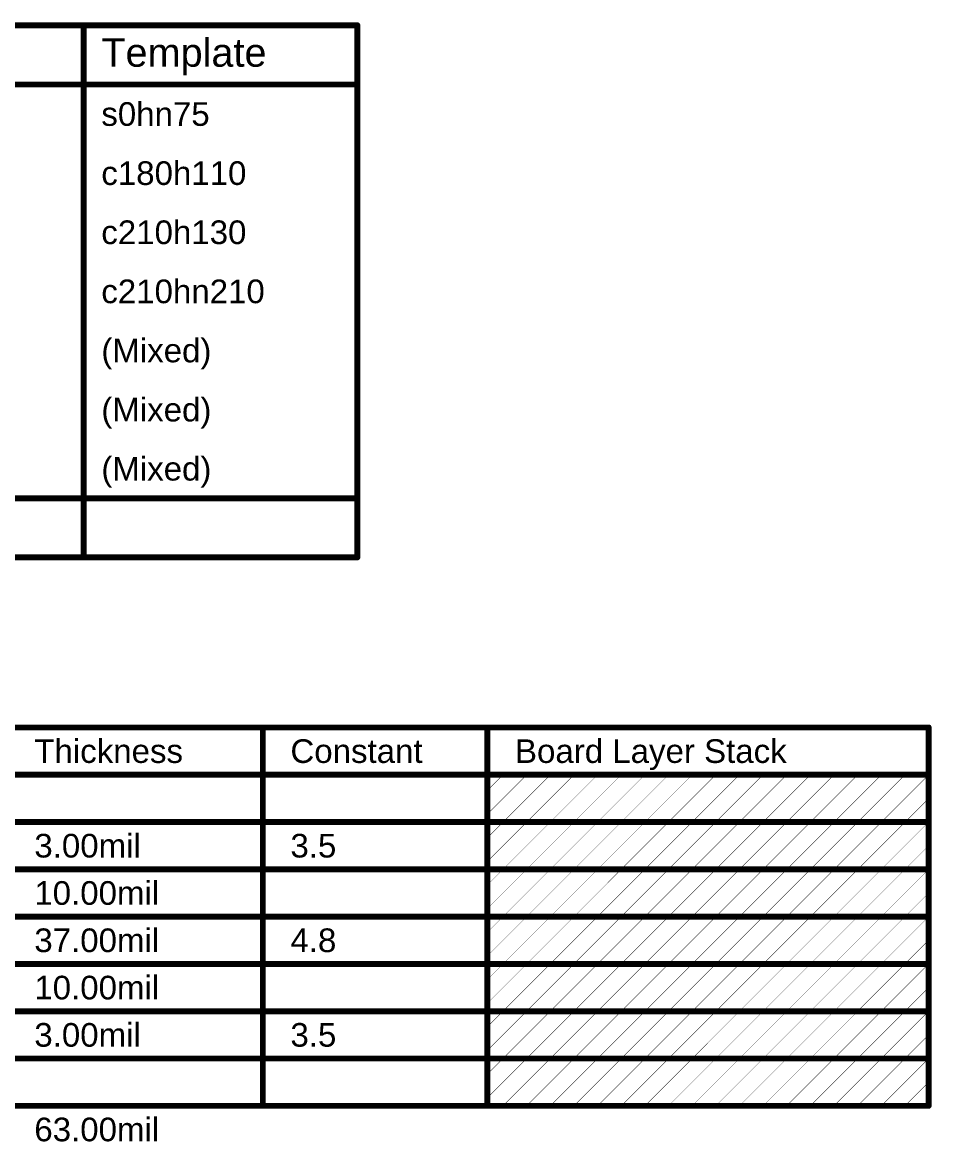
# Model space of a CAD drawing. Header units: inches. Extents: x -8 to 208, y -3 to 109.
# Drawn here: x 149.3 to 207.9, y 37 to 109.1 of the extents above; entities that cross this region are included whole.
import ezdxf

# ---------------------------------------------------------------- set-up
doc = ezdxf.new("R2010")
doc.units = ezdxf.units.IN
doc.layers.add('DrillDrawing', color=1, linetype='Continuous')
doc.layers.add('Mechanical3', color=76, linetype='Continuous')
doc.styles.add('Arial', font='', dxfattribs={"height": 0.2})
doc.styles.get('Arial').set_extended_font_data('Arial')

msp = doc.modelspace()

# ---------------------------------------------------------------- linework, layer by layer
at = {"layer": 'DrillDrawing'}
for points in [[(-7.379, 108.953, 0.381, 0.381, 0), (170.932, 108.953, 0.381, 0.381, 0)], [(153.283, 74.663, 0.381, 0.381, 0), (153.283, 108.953, 0.381, 0.381, 0)], [(170.932, 74.663, 0.381, 0.381, 0), (170.932, 108.953, 0.381, 0.381, 0)], [(-7.379, 105.143, 0.381, 0.381, 0), (170.932, 105.143, 0.381, 0.381, 0)], [(-7.379, 78.473, 0.381, 0.381, 0), (170.932, 78.473, 0.381, 0.381, 0)], [(-7.379, 74.663, 0.381, 0.381, 0), (170.932, 74.663, 0.381, 0.381, 0)]]:
    msp.add_lwpolyline(points, format="xyseb", dxfattribs=at)
for points in [[(153.188, 108.953, 0.191, 0.191, 1), (153.378, 108.953, 0.191, 0.191, 1)], [(170.837, 108.953, 0.191, 0.191, 1), (171.027, 108.953, 0.191, 0.191, 1)], [(170.837, 108.953, 0.191, 0.191, 1), (171.027, 108.953, 0.191, 0.191, 1)], [(170.837, 105.143, 0.191, 0.191, 1), (171.027, 105.143, 0.191, 0.191, 1)], [(170.837, 78.473, 0.191, 0.191, 1), (171.027, 78.473, 0.191, 0.191, 1)], [(153.188, 74.663, 0.191, 0.191, 1), (153.378, 74.663, 0.191, 0.191, 1)], [(170.837, 74.663, 0.191, 0.191, 1), (171.027, 74.663, 0.191, 0.191, 1)], [(170.837, 74.663, 0.191, 0.191, 1), (171.027, 74.663, 0.191, 0.191, 1)]]:
    msp.add_lwpolyline(points, format="xyseb", close=True, dxfattribs=at)
at = {"layer": 'Mechanical3'}
for points in [[(92.465, 63.703, 0.381, 0.381, 0), (207.75, 63.703, 0.381, 0.381, 0)], [(164.836, 39.319, 0.381, 0.381, 0), (164.836, 63.703, 0.381, 0.381, 0)], [(179.31, 39.319, 0.381, 0.381, 0), (179.31, 63.703, 0.381, 0.381, 0)], [(207.75, 39.319, 0.381, 0.381, 0), (207.75, 63.703, 0.381, 0.381, 0)], [(92.465, 60.655, 0.381, 0.381, 0), (207.75, 60.655, 0.381, 0.381, 0)], [(179.31, 58.123, 0.0254, 0.0254, 0), (181.842, 60.655, 0.0254, 0.0254, 0)], [(179.31, 59.647, 0.0254, 0.0254, 0), (180.318, 60.655, 0.0254, 0.0254, 0)], [(180.318, 57.607, 0.0254, 0.0254, 0), (183.366, 60.655, 0.0254, 0.0254, 0)], [(181.842, 57.607, 0.0254, 0.0254, 0), (184.89, 60.655, 0.0254, 0.0254, 0)], [(183.366, 57.607, 0.0254, 0.0254, 0), (186.414, 60.655, 0.0254, 0.0254, 0)], [(184.89, 57.607, 0.0254, 0.0254, 0), (187.938, 60.655, 0.0254, 0.0254, 0)], [(186.414, 57.607, 0.0254, 0.0254, 0), (189.462, 60.655, 0.0254, 0.0254, 0)], [(187.938, 57.607, 0.0254, 0.0254, 0), (190.986, 60.655, 0.0254, 0.0254, 0)], [(189.462, 57.607, 0.0254, 0.0254, 0), (192.51, 60.655, 0.0254, 0.0254, 0)], [(190.986, 57.607, 0.0254, 0.0254, 0), (194.034, 60.655, 0.0254, 0.0254, 0)], [(192.51, 57.607, 0.0254, 0.0254, 0), (195.558, 60.655, 0.0254, 0.0254, 0)], [(194.034, 57.607, 0.0254, 0.0254, 0), (197.082, 60.655, 0.0254, 0.0254, 0)], [(195.558, 57.607, 0.0254, 0.0254, 0), (198.606, 60.655, 0.0254, 0.0254, 0)], [(197.082, 57.607, 0.0254, 0.0254, 0), (200.13, 60.655, 0.0254, 0.0254, 0)], [(198.606, 57.607, 0.0254, 0.0254, 0), (201.654, 60.655, 0.0254, 0.0254, 0)], [(200.13, 57.607, 0.0254, 0.0254, 0), (203.178, 60.655, 0.0254, 0.0254, 0)], [(201.654, 57.607, 0.0254, 0.0254, 0), (204.702, 60.655, 0.0254, 0.0254, 0)], [(203.178, 57.607, 0.0254, 0.0254, 0), (206.226, 60.655, 0.0254, 0.0254, 0)], [(204.702, 57.607, 0.0254, 0.0254, 0), (207.75, 60.655, 0.0254, 0.0254, 0)], [(206.226, 57.607, 0.0254, 0.0254, 0), (207.75, 59.131, 0.0254, 0.0254, 0)], [(148.33, 57.607, 0.381, 0.381, 0), (164.836, 57.607, 0.381, 0.381, 0)], [(164.836, 57.607, 0.381, 0.381, 0), (179.31, 57.607, 0.381, 0.381, 0)], [(179.31, 57.607, 0.381, 0.381, 0), (207.75, 57.607, 0.381, 0.381, 0)], [(179.31, 55.075, 0.0254, 0.0254, 0), (181.842, 57.607, 0.0254, 0.0254, 0)], [(179.31, 56.599, 0.0254, 0.0254, 0), (180.318, 57.607, 0.0254, 0.0254, 0)], [(180.318, 54.559, 0.0254, 0.0254, 0), (183.366, 57.607, 0.0254, 0.0254, 0)], [(181.842, 54.559, 0.0254, 0.0254, 0), (184.89, 57.607, 0.0254, 0.0254, 0)], [(183.366, 54.559, 0.0254, 0.0254, 0), (186.414, 57.607, 0.0254, 0.0254, 0)], [(184.89, 54.559, 0.0254, 0.0254, 0), (187.938, 57.607, 0.0254, 0.0254, 0)], [(186.414, 54.559, 0.0254, 0.0254, 0), (189.462, 57.607, 0.0254, 0.0254, 0)], [(187.938, 54.559, 0.0254, 0.0254, 0), (190.986, 57.607, 0.0254, 0.0254, 0)], [(189.462, 54.559, 0.0254, 0.0254, 0), (192.51, 57.607, 0.0254, 0.0254, 0)], [(190.986, 54.559, 0.0254, 0.0254, 0), (194.034, 57.607, 0.0254, 0.0254, 0)], [(192.51, 54.559, 0.0254, 0.0254, 0), (195.558, 57.607, 0.0254, 0.0254, 0)], [(194.034, 54.559, 0.0254, 0.0254, 0), (197.082, 57.607, 0.0254, 0.0254, 0)], [(195.558, 54.559, 0.0254, 0.0254, 0), (198.606, 57.607, 0.0254, 0.0254, 0)], [(197.082, 54.559, 0.0254, 0.0254, 0), (200.13, 57.607, 0.0254, 0.0254, 0)], [(198.606, 54.559, 0.0254, 0.0254, 0), (201.654, 57.607, 0.0254, 0.0254, 0)], [(200.13, 54.559, 0.0254, 0.0254, 0), (203.178, 57.607, 0.0254, 0.0254, 0)], [(201.654, 54.559, 0.0254, 0.0254, 0), (204.702, 57.607, 0.0254, 0.0254, 0)], [(203.178, 54.559, 0.0254, 0.0254, 0), (206.226, 57.607, 0.0254, 0.0254, 0)], [(204.702, 54.559, 0.0254, 0.0254, 0), (207.75, 57.607, 0.0254, 0.0254, 0)], [(206.226, 54.559, 0.0254, 0.0254, 0), (207.75, 56.083, 0.0254, 0.0254, 0)], [(148.33, 54.559, 0.381, 0.381, 0), (164.836, 54.559, 0.381, 0.381, 0)], [(164.836, 54.559, 0.381, 0.381, 0), (179.31, 54.559, 0.381, 0.381, 0)], [(179.31, 54.559, 0.381, 0.381, 0), (207.75, 54.559, 0.381, 0.381, 0)], [(179.31, 52.027, 0.0254, 0.0254, 0), (181.842, 54.559, 0.0254, 0.0254, 0)], [(179.31, 53.551, 0.0254, 0.0254, 0), (180.318, 54.559, 0.0254, 0.0254, 0)], [(180.318, 51.511, 0.0254, 0.0254, 0), (183.366, 54.559, 0.0254, 0.0254, 0)], [(181.842, 51.511, 0.0254, 0.0254, 0), (184.89, 54.559, 0.0254, 0.0254, 0)], [(183.366, 51.511, 0.0254, 0.0254, 0), (186.414, 54.559, 0.0254, 0.0254, 0)], [(184.89, 51.511, 0.0254, 0.0254, 0), (187.938, 54.559, 0.0254, 0.0254, 0)], [(186.414, 51.511, 0.0254, 0.0254, 0), (189.462, 54.559, 0.0254, 0.0254, 0)], [(187.938, 51.511, 0.0254, 0.0254, 0), (190.986, 54.559, 0.0254, 0.0254, 0)], [(189.462, 51.511, 0.0254, 0.0254, 0), (192.51, 54.559, 0.0254, 0.0254, 0)], [(190.986, 51.511, 0.0254, 0.0254, 0), (194.034, 54.559, 0.0254, 0.0254, 0)], [(192.51, 51.511, 0.0254, 0.0254, 0), (195.558, 54.559, 0.0254, 0.0254, 0)], [(194.034, 51.511, 0.0254, 0.0254, 0), (197.082, 54.559, 0.0254, 0.0254, 0)], [(195.558, 51.511, 0.0254, 0.0254, 0), (198.606, 54.559, 0.0254, 0.0254, 0)], [(197.082, 51.511, 0.0254, 0.0254, 0), (200.13, 54.559, 0.0254, 0.0254, 0)], [(198.606, 51.511, 0.0254, 0.0254, 0), (201.654, 54.559, 0.0254, 0.0254, 0)], [(200.13, 51.511, 0.0254, 0.0254, 0), (203.178, 54.559, 0.0254, 0.0254, 0)], [(201.654, 51.511, 0.0254, 0.0254, 0), (204.702, 54.559, 0.0254, 0.0254, 0)], [(203.178, 51.511, 0.0254, 0.0254, 0), (206.226, 54.559, 0.0254, 0.0254, 0)], [(204.702, 51.511, 0.0254, 0.0254, 0), (207.75, 54.559, 0.0254, 0.0254, 0)], [(206.226, 51.511, 0.0254, 0.0254, 0), (207.75, 53.035, 0.0254, 0.0254, 0)], [(148.33, 51.511, 0.381, 0.381, 0), (164.836, 51.511, 0.381, 0.381, 0)], [(164.836, 51.511, 0.381, 0.381, 0), (179.31, 51.511, 0.381, 0.381, 0)], [(179.31, 51.511, 0.381, 0.381, 0), (207.75, 51.511, 0.381, 0.381, 0)], [(179.31, 48.979, 0.0254, 0.0254, 0), (181.842, 51.511, 0.0254, 0.0254, 0)], [(179.31, 50.503, 0.0254, 0.0254, 0), (180.318, 51.511, 0.0254, 0.0254, 0)], [(180.318, 48.463, 0.0254, 0.0254, 0), (183.366, 51.511, 0.0254, 0.0254, 0)], [(181.842, 48.463, 0.0254, 0.0254, 0), (184.89, 51.511, 0.0254, 0.0254, 0)], [(183.366, 48.463, 0.0254, 0.0254, 0), (186.414, 51.511, 0.0254, 0.0254, 0)], [(184.89, 48.463, 0.0254, 0.0254, 0), (187.938, 51.511, 0.0254, 0.0254, 0)], [(186.414, 48.463, 0.0254, 0.0254, 0), (189.462, 51.511, 0.0254, 0.0254, 0)], [(187.938, 48.463, 0.0254, 0.0254, 0), (190.986, 51.511, 0.0254, 0.0254, 0)], [(189.462, 48.463, 0.0254, 0.0254, 0), (192.51, 51.511, 0.0254, 0.0254, 0)], [(190.986, 48.463, 0.0254, 0.0254, 0), (194.034, 51.511, 0.0254, 0.0254, 0)], [(192.51, 48.463, 0.0254, 0.0254, 0), (195.558, 51.511, 0.0254, 0.0254, 0)], [(194.034, 48.463, 0.0254, 0.0254, 0), (197.082, 51.511, 0.0254, 0.0254, 0)], [(195.558, 48.463, 0.0254, 0.0254, 0), (198.606, 51.511, 0.0254, 0.0254, 0)], [(197.082, 48.463, 0.0254, 0.0254, 0), (200.13, 51.511, 0.0254, 0.0254, 0)], [(198.606, 48.463, 0.0254, 0.0254, 0), (201.654, 51.511, 0.0254, 0.0254, 0)], [(200.13, 48.463, 0.0254, 0.0254, 0), (203.178, 51.511, 0.0254, 0.0254, 0)], [(201.654, 48.463, 0.0254, 0.0254, 0), (204.702, 51.511, 0.0254, 0.0254, 0)], [(203.178, 48.463, 0.0254, 0.0254, 0), (206.226, 51.511, 0.0254, 0.0254, 0)], [(204.702, 48.463, 0.0254, 0.0254, 0), (207.75, 51.511, 0.0254, 0.0254, 0)], [(206.226, 48.463, 0.0254, 0.0254, 0), (207.75, 49.987, 0.0254, 0.0254, 0)], [(148.33, 48.463, 0.381, 0.381, 0), (164.836, 48.463, 0.381, 0.381, 0)], [(164.836, 48.463, 0.381, 0.381, 0), (179.31, 48.463, 0.381, 0.381, 0)], [(179.31, 48.463, 0.381, 0.381, 0), (207.75, 48.463, 0.381, 0.381, 0)], [(179.31, 45.931, 0.0254, 0.0254, 0), (181.842, 48.463, 0.0254, 0.0254, 0)], [(179.31, 47.455, 0.0254, 0.0254, 0), (180.318, 48.463, 0.0254, 0.0254, 0)], [(180.318, 45.415, 0.0254, 0.0254, 0), (183.366, 48.463, 0.0254, 0.0254, 0)], [(181.842, 45.415, 0.0254, 0.0254, 0), (184.89, 48.463, 0.0254, 0.0254, 0)], [(183.366, 45.415, 0.0254, 0.0254, 0), (186.414, 48.463, 0.0254, 0.0254, 0)], [(184.89, 45.415, 0.0254, 0.0254, 0), (187.938, 48.463, 0.0254, 0.0254, 0)], [(186.414, 45.415, 0.0254, 0.0254, 0), (189.462, 48.463, 0.0254, 0.0254, 0)], [(187.938, 45.415, 0.0254, 0.0254, 0), (190.986, 48.463, 0.0254, 0.0254, 0)], [(189.462, 45.415, 0.0254, 0.0254, 0), (192.51, 48.463, 0.0254, 0.0254, 0)], [(190.986, 45.415, 0.0254, 0.0254, 0), (194.034, 48.463, 0.0254, 0.0254, 0)], [(192.51, 45.415, 0.0254, 0.0254, 0), (195.558, 48.463, 0.0254, 0.0254, 0)], [(194.034, 45.415, 0.0254, 0.0254, 0), (197.082, 48.463, 0.0254, 0.0254, 0)], [(195.558, 45.415, 0.0254, 0.0254, 0), (198.606, 48.463, 0.0254, 0.0254, 0)], [(197.082, 45.415, 0.0254, 0.0254, 0), (200.13, 48.463, 0.0254, 0.0254, 0)], [(198.606, 45.415, 0.0254, 0.0254, 0), (201.654, 48.463, 0.0254, 0.0254, 0)], [(200.13, 45.415, 0.0254, 0.0254, 0), (203.178, 48.463, 0.0254, 0.0254, 0)], [(201.654, 45.415, 0.0254, 0.0254, 0), (204.702, 48.463, 0.0254, 0.0254, 0)], [(203.178, 45.415, 0.0254, 0.0254, 0), (206.226, 48.463, 0.0254, 0.0254, 0)], [(204.702, 45.415, 0.0254, 0.0254, 0), (207.75, 48.463, 0.0254, 0.0254, 0)], [(206.226, 45.415, 0.0254, 0.0254, 0), (207.75, 46.939, 0.0254, 0.0254, 0)], [(148.33, 45.415, 0.381, 0.381, 0), (164.836, 45.415, 0.381, 0.381, 0)], [(164.836, 45.415, 0.381, 0.381, 0), (179.31, 45.415, 0.381, 0.381, 0)], [(179.31, 45.415, 0.381, 0.381, 0), (207.75, 45.415, 0.381, 0.381, 0)], [(179.31, 42.883, 0.0254, 0.0254, 0), (181.842, 45.415, 0.0254, 0.0254, 0)], [(179.31, 44.407, 0.0254, 0.0254, 0), (180.318, 45.415, 0.0254, 0.0254, 0)], [(180.318, 42.367, 0.0254, 0.0254, 0), (183.366, 45.415, 0.0254, 0.0254, 0)], [(181.842, 42.367, 0.0254, 0.0254, 0), (184.89, 45.415, 0.0254, 0.0254, 0)], [(183.366, 42.367, 0.0254, 0.0254, 0), (186.414, 45.415, 0.0254, 0.0254, 0)], [(184.89, 42.367, 0.0254, 0.0254, 0), (187.938, 45.415, 0.0254, 0.0254, 0)], [(186.414, 42.367, 0.0254, 0.0254, 0), (189.462, 45.415, 0.0254, 0.0254, 0)], [(187.938, 42.367, 0.0254, 0.0254, 0), (190.986, 45.415, 0.0254, 0.0254, 0)], [(189.462, 42.367, 0.0254, 0.0254, 0), (192.51, 45.415, 0.0254, 0.0254, 0)], [(190.986, 42.367, 0.0254, 0.0254, 0), (194.034, 45.415, 0.0254, 0.0254, 0)], [(192.51, 42.367, 0.0254, 0.0254, 0), (195.558, 45.415, 0.0254, 0.0254, 0)], [(194.034, 42.367, 0.0254, 0.0254, 0), (197.082, 45.415, 0.0254, 0.0254, 0)], [(195.558, 42.367, 0.0254, 0.0254, 0), (198.606, 45.415, 0.0254, 0.0254, 0)], [(197.082, 42.367, 0.0254, 0.0254, 0), (200.13, 45.415, 0.0254, 0.0254, 0)], [(198.606, 42.367, 0.0254, 0.0254, 0), (201.654, 45.415, 0.0254, 0.0254, 0)], [(200.13, 42.367, 0.0254, 0.0254, 0), (203.178, 45.415, 0.0254, 0.0254, 0)], [(201.654, 42.367, 0.0254, 0.0254, 0), (204.702, 45.415, 0.0254, 0.0254, 0)], [(203.178, 42.367, 0.0254, 0.0254, 0), (206.226, 45.415, 0.0254, 0.0254, 0)], [(204.702, 42.367, 0.0254, 0.0254, 0), (207.75, 45.415, 0.0254, 0.0254, 0)], [(206.226, 42.367, 0.0254, 0.0254, 0), (207.75, 43.891, 0.0254, 0.0254, 0)], [(148.33, 42.367, 0.381, 0.381, 0), (164.836, 42.367, 0.381, 0.381, 0)], [(164.836, 42.367, 0.381, 0.381, 0), (179.31, 42.367, 0.381, 0.381, 0)], [(179.31, 42.367, 0.381, 0.381, 0), (207.75, 42.367, 0.381, 0.381, 0)], [(179.31, 39.835, 0.0254, 0.0254, 0), (181.842, 42.367, 0.0254, 0.0254, 0)], [(179.31, 41.359, 0.0254, 0.0254, 0), (180.318, 42.367, 0.0254, 0.0254, 0)], [(180.318, 39.319, 0.0254, 0.0254, 0), (183.366, 42.367, 0.0254, 0.0254, 0)], [(181.842, 39.319, 0.0254, 0.0254, 0), (184.89, 42.367, 0.0254, 0.0254, 0)], [(183.366, 39.319, 0.0254, 0.0254, 0), (186.414, 42.367, 0.0254, 0.0254, 0)], [(184.89, 39.319, 0.0254, 0.0254, 0), (187.938, 42.367, 0.0254, 0.0254, 0)], [(186.414, 39.319, 0.0254, 0.0254, 0), (189.462, 42.367, 0.0254, 0.0254, 0)], [(187.938, 39.319, 0.0254, 0.0254, 0), (190.986, 42.367, 0.0254, 0.0254, 0)], [(189.462, 39.319, 0.0254, 0.0254, 0), (192.51, 42.367, 0.0254, 0.0254, 0)], [(190.986, 39.319, 0.0254, 0.0254, 0), (194.034, 42.367, 0.0254, 0.0254, 0)], [(192.51, 39.319, 0.0254, 0.0254, 0), (195.558, 42.367, 0.0254, 0.0254, 0)], [(194.034, 39.319, 0.0254, 0.0254, 0), (197.082, 42.367, 0.0254, 0.0254, 0)], [(195.558, 39.319, 0.0254, 0.0254, 0), (198.606, 42.367, 0.0254, 0.0254, 0)], [(197.082, 39.319, 0.0254, 0.0254, 0), (200.13, 42.367, 0.0254, 0.0254, 0)], [(198.606, 39.319, 0.0254, 0.0254, 0), (201.654, 42.367, 0.0254, 0.0254, 0)], [(200.13, 39.319, 0.0254, 0.0254, 0), (203.178, 42.367, 0.0254, 0.0254, 0)], [(201.654, 39.319, 0.0254, 0.0254, 0), (204.702, 42.367, 0.0254, 0.0254, 0)], [(203.178, 39.319, 0.0254, 0.0254, 0), (206.226, 42.367, 0.0254, 0.0254, 0)], [(204.702, 39.319, 0.0254, 0.0254, 0), (207.75, 42.367, 0.0254, 0.0254, 0)], [(206.226, 39.319, 0.0254, 0.0254, 0), (207.75, 40.843, 0.0254, 0.0254, 0)], [(148.33, 39.319, 0.381, 0.381, 0), (164.836, 39.319, 0.381, 0.381, 0)], [(164.836, 39.319, 0.381, 0.381, 0), (179.31, 39.319, 0.381, 0.381, 0)], [(179.31, 39.319, 0.381, 0.381, 0), (207.75, 39.319, 0.381, 0.381, 0)]]:
    msp.add_lwpolyline(points, format="xyseb", dxfattribs=at)
for points in [[(164.741, 63.703, 0.191, 0.191, 1), (164.931, 63.703, 0.191, 0.191, 1)], [(179.215, 63.703, 0.191, 0.191, 1), (179.406, 63.703, 0.191, 0.191, 1)], [(207.655, 63.703, 0.191, 0.191, 1), (207.846, 63.703, 0.191, 0.191, 1)], [(207.655, 63.703, 0.191, 0.191, 1), (207.846, 63.703, 0.191, 0.191, 1)], [(180.312, 60.655, 0.0127, 0.0127, 1), (180.325, 60.655, 0.0127, 0.0127, 1)], [(181.836, 60.655, 0.0127, 0.0127, 1), (181.849, 60.655, 0.0127, 0.0127, 1)], [(183.36, 60.655, 0.0127, 0.0127, 1), (183.373, 60.655, 0.0127, 0.0127, 1)], [(184.884, 60.655, 0.0127, 0.0127, 1), (184.897, 60.655, 0.0127, 0.0127, 1)], [(186.408, 60.655, 0.0127, 0.0127, 1), (186.421, 60.655, 0.0127, 0.0127, 1)], [(187.932, 60.655, 0.0127, 0.0127, 1), (187.945, 60.655, 0.0127, 0.0127, 1)], [(189.456, 60.655, 0.0127, 0.0127, 1), (189.469, 60.655, 0.0127, 0.0127, 1)], [(190.98, 60.655, 0.0127, 0.0127, 1), (190.993, 60.655, 0.0127, 0.0127, 1)], [(192.504, 60.655, 0.0127, 0.0127, 1), (192.517, 60.655, 0.0127, 0.0127, 1)], [(194.028, 60.655, 0.0127, 0.0127, 1), (194.041, 60.655, 0.0127, 0.0127, 1)], [(195.552, 60.655, 0.0127, 0.0127, 1), (195.565, 60.655, 0.0127, 0.0127, 1)], [(197.076, 60.655, 0.0127, 0.0127, 1), (197.089, 60.655, 0.0127, 0.0127, 1)], [(198.6, 60.655, 0.0127, 0.0127, 1), (198.613, 60.655, 0.0127, 0.0127, 1)], [(200.124, 60.655, 0.0127, 0.0127, 1), (200.137, 60.655, 0.0127, 0.0127, 1)], [(201.648, 60.655, 0.0127, 0.0127, 1), (201.661, 60.655, 0.0127, 0.0127, 1)], [(203.172, 60.655, 0.0127, 0.0127, 1), (203.185, 60.655, 0.0127, 0.0127, 1)], [(204.696, 60.655, 0.0127, 0.0127, 1), (204.709, 60.655, 0.0127, 0.0127, 1)], [(206.22, 60.655, 0.0127, 0.0127, 1), (206.233, 60.655, 0.0127, 0.0127, 1)], [(207.655, 60.655, 0.191, 0.191, 1), (207.846, 60.655, 0.191, 0.191, 1)], [(207.744, 60.655, 0.0127, 0.0127, 1), (207.757, 60.655, 0.0127, 0.0127, 1)], [(179.304, 59.647, 0.0127, 0.0127, 1), (179.317, 59.647, 0.0127, 0.0127, 1)], [(207.744, 59.131, 0.0127, 0.0127, 1), (207.757, 59.131, 0.0127, 0.0127, 1)], [(164.741, 57.607, 0.191, 0.191, 1), (164.931, 57.607, 0.191, 0.191, 1)], [(164.741, 57.607, 0.191, 0.191, 1), (164.931, 57.607, 0.191, 0.191, 1)], [(179.215, 57.607, 0.191, 0.191, 1), (179.406, 57.607, 0.191, 0.191, 1)], [(179.215, 57.607, 0.191, 0.191, 1), (179.406, 57.607, 0.191, 0.191, 1)], [(179.304, 58.123, 0.0127, 0.0127, 1), (179.317, 58.123, 0.0127, 0.0127, 1)], [(207.655, 57.607, 0.191, 0.191, 1), (207.846, 57.607, 0.191, 0.191, 1)], [(180.312, 57.607, 0.0127, 0.0127, 1), (180.325, 57.607, 0.0127, 0.0127, 1)], [(180.312, 57.607, 0.0127, 0.0127, 1), (180.325, 57.607, 0.0127, 0.0127, 1)], [(181.836, 57.607, 0.0127, 0.0127, 1), (181.849, 57.607, 0.0127, 0.0127, 1)], [(181.836, 57.607, 0.0127, 0.0127, 1), (181.849, 57.607, 0.0127, 0.0127, 1)], [(183.36, 57.607, 0.0127, 0.0127, 1), (183.373, 57.607, 0.0127, 0.0127, 1)], [(183.36, 57.607, 0.0127, 0.0127, 1), (183.373, 57.607, 0.0127, 0.0127, 1)], [(184.884, 57.607, 0.0127, 0.0127, 1), (184.897, 57.607, 0.0127, 0.0127, 1)], [(184.884, 57.607, 0.0127, 0.0127, 1), (184.897, 57.607, 0.0127, 0.0127, 1)], [(186.408, 57.607, 0.0127, 0.0127, 1), (186.421, 57.607, 0.0127, 0.0127, 1)], [(186.408, 57.607, 0.0127, 0.0127, 1), (186.421, 57.607, 0.0127, 0.0127, 1)], [(187.932, 57.607, 0.0127, 0.0127, 1), (187.945, 57.607, 0.0127, 0.0127, 1)], [(187.932, 57.607, 0.0127, 0.0127, 1), (187.945, 57.607, 0.0127, 0.0127, 1)], [(189.456, 57.607, 0.0127, 0.0127, 1), (189.469, 57.607, 0.0127, 0.0127, 1)], [(189.456, 57.607, 0.0127, 0.0127, 1), (189.469, 57.607, 0.0127, 0.0127, 1)], [(190.98, 57.607, 0.0127, 0.0127, 1), (190.993, 57.607, 0.0127, 0.0127, 1)], [(190.98, 57.607, 0.0127, 0.0127, 1), (190.993, 57.607, 0.0127, 0.0127, 1)], [(192.504, 57.607, 0.0127, 0.0127, 1), (192.517, 57.607, 0.0127, 0.0127, 1)], [(192.504, 57.607, 0.0127, 0.0127, 1), (192.517, 57.607, 0.0127, 0.0127, 1)], [(194.028, 57.607, 0.0127, 0.0127, 1), (194.041, 57.607, 0.0127, 0.0127, 1)], [(194.028, 57.607, 0.0127, 0.0127, 1), (194.041, 57.607, 0.0127, 0.0127, 1)], [(195.552, 57.607, 0.0127, 0.0127, 1), (195.565, 57.607, 0.0127, 0.0127, 1)], [(195.552, 57.607, 0.0127, 0.0127, 1), (195.565, 57.607, 0.0127, 0.0127, 1)], [(197.076, 57.607, 0.0127, 0.0127, 1), (197.089, 57.607, 0.0127, 0.0127, 1)], [(197.076, 57.607, 0.0127, 0.0127, 1), (197.089, 57.607, 0.0127, 0.0127, 1)], [(198.6, 57.607, 0.0127, 0.0127, 1), (198.613, 57.607, 0.0127, 0.0127, 1)], [(198.6, 57.607, 0.0127, 0.0127, 1), (198.613, 57.607, 0.0127, 0.0127, 1)], [(200.124, 57.607, 0.0127, 0.0127, 1), (200.137, 57.607, 0.0127, 0.0127, 1)], [(200.124, 57.607, 0.0127, 0.0127, 1), (200.137, 57.607, 0.0127, 0.0127, 1)], [(201.648, 57.607, 0.0127, 0.0127, 1), (201.661, 57.607, 0.0127, 0.0127, 1)], [(201.648, 57.607, 0.0127, 0.0127, 1), (201.661, 57.607, 0.0127, 0.0127, 1)], [(203.172, 57.607, 0.0127, 0.0127, 1), (203.185, 57.607, 0.0127, 0.0127, 1)], [(203.172, 57.607, 0.0127, 0.0127, 1), (203.185, 57.607, 0.0127, 0.0127, 1)], [(204.696, 57.607, 0.0127, 0.0127, 1), (204.709, 57.607, 0.0127, 0.0127, 1)], [(204.696, 57.607, 0.0127, 0.0127, 1), (204.709, 57.607, 0.0127, 0.0127, 1)], [(206.22, 57.607, 0.0127, 0.0127, 1), (206.233, 57.607, 0.0127, 0.0127, 1)], [(206.22, 57.607, 0.0127, 0.0127, 1), (206.233, 57.607, 0.0127, 0.0127, 1)], [(207.744, 57.607, 0.0127, 0.0127, 1), (207.757, 57.607, 0.0127, 0.0127, 1)], [(179.304, 56.599, 0.0127, 0.0127, 1), (179.317, 56.599, 0.0127, 0.0127, 1)], [(207.744, 56.083, 0.0127, 0.0127, 1), (207.757, 56.083, 0.0127, 0.0127, 1)], [(179.304, 55.075, 0.0127, 0.0127, 1), (179.317, 55.075, 0.0127, 0.0127, 1)], [(164.741, 54.559, 0.191, 0.191, 1), (164.931, 54.559, 0.191, 0.191, 1)], [(164.741, 54.559, 0.191, 0.191, 1), (164.931, 54.559, 0.191, 0.191, 1)], [(179.215, 54.559, 0.191, 0.191, 1), (179.406, 54.559, 0.191, 0.191, 1)], [(179.215, 54.559, 0.191, 0.191, 1), (179.406, 54.559, 0.191, 0.191, 1)], [(180.312, 54.559, 0.0127, 0.0127, 1), (180.325, 54.559, 0.0127, 0.0127, 1)], [(180.312, 54.559, 0.0127, 0.0127, 1), (180.325, 54.559, 0.0127, 0.0127, 1)], [(181.836, 54.559, 0.0127, 0.0127, 1), (181.849, 54.559, 0.0127, 0.0127, 1)], [(181.836, 54.559, 0.0127, 0.0127, 1), (181.849, 54.559, 0.0127, 0.0127, 1)], [(183.36, 54.559, 0.0127, 0.0127, 1), (183.373, 54.559, 0.0127, 0.0127, 1)], [(183.36, 54.559, 0.0127, 0.0127, 1), (183.373, 54.559, 0.0127, 0.0127, 1)], [(184.884, 54.559, 0.0127, 0.0127, 1), (184.897, 54.559, 0.0127, 0.0127, 1)], [(184.884, 54.559, 0.0127, 0.0127, 1), (184.897, 54.559, 0.0127, 0.0127, 1)], [(186.408, 54.559, 0.0127, 0.0127, 1), (186.421, 54.559, 0.0127, 0.0127, 1)], [(186.408, 54.559, 0.0127, 0.0127, 1), (186.421, 54.559, 0.0127, 0.0127, 1)], [(187.932, 54.559, 0.0127, 0.0127, 1), (187.945, 54.559, 0.0127, 0.0127, 1)], [(187.932, 54.559, 0.0127, 0.0127, 1), (187.945, 54.559, 0.0127, 0.0127, 1)], [(189.456, 54.559, 0.0127, 0.0127, 1), (189.469, 54.559, 0.0127, 0.0127, 1)], [(189.456, 54.559, 0.0127, 0.0127, 1), (189.469, 54.559, 0.0127, 0.0127, 1)], [(190.98, 54.559, 0.0127, 0.0127, 1), (190.993, 54.559, 0.0127, 0.0127, 1)], [(190.98, 54.559, 0.0127, 0.0127, 1), (190.993, 54.559, 0.0127, 0.0127, 1)], [(192.504, 54.559, 0.0127, 0.0127, 1), (192.517, 54.559, 0.0127, 0.0127, 1)], [(192.504, 54.559, 0.0127, 0.0127, 1), (192.517, 54.559, 0.0127, 0.0127, 1)], [(194.028, 54.559, 0.0127, 0.0127, 1), (194.041, 54.559, 0.0127, 0.0127, 1)], [(194.028, 54.559, 0.0127, 0.0127, 1), (194.041, 54.559, 0.0127, 0.0127, 1)], [(195.552, 54.559, 0.0127, 0.0127, 1), (195.565, 54.559, 0.0127, 0.0127, 1)], [(195.552, 54.559, 0.0127, 0.0127, 1), (195.565, 54.559, 0.0127, 0.0127, 1)], [(197.076, 54.559, 0.0127, 0.0127, 1), (197.089, 54.559, 0.0127, 0.0127, 1)], [(197.076, 54.559, 0.0127, 0.0127, 1), (197.089, 54.559, 0.0127, 0.0127, 1)], [(198.6, 54.559, 0.0127, 0.0127, 1), (198.613, 54.559, 0.0127, 0.0127, 1)], [(198.6, 54.559, 0.0127, 0.0127, 1), (198.613, 54.559, 0.0127, 0.0127, 1)], [(200.124, 54.559, 0.0127, 0.0127, 1), (200.137, 54.559, 0.0127, 0.0127, 1)], [(200.124, 54.559, 0.0127, 0.0127, 1), (200.137, 54.559, 0.0127, 0.0127, 1)], [(201.648, 54.559, 0.0127, 0.0127, 1), (201.661, 54.559, 0.0127, 0.0127, 1)], [(201.648, 54.559, 0.0127, 0.0127, 1), (201.661, 54.559, 0.0127, 0.0127, 1)], [(203.172, 54.559, 0.0127, 0.0127, 1), (203.185, 54.559, 0.0127, 0.0127, 1)], [(203.172, 54.559, 0.0127, 0.0127, 1), (203.185, 54.559, 0.0127, 0.0127, 1)], [(204.696, 54.559, 0.0127, 0.0127, 1), (204.709, 54.559, 0.0127, 0.0127, 1)], [(204.696, 54.559, 0.0127, 0.0127, 1), (204.709, 54.559, 0.0127, 0.0127, 1)], [(206.22, 54.559, 0.0127, 0.0127, 1), (206.233, 54.559, 0.0127, 0.0127, 1)], [(206.22, 54.559, 0.0127, 0.0127, 1), (206.233, 54.559, 0.0127, 0.0127, 1)], [(207.655, 54.559, 0.191, 0.191, 1), (207.846, 54.559, 0.191, 0.191, 1)], [(207.744, 54.559, 0.0127, 0.0127, 1), (207.757, 54.559, 0.0127, 0.0127, 1)], [(179.304, 53.551, 0.0127, 0.0127, 1), (179.317, 53.551, 0.0127, 0.0127, 1)], [(207.744, 53.035, 0.0127, 0.0127, 1), (207.757, 53.035, 0.0127, 0.0127, 1)], [(179.304, 52.027, 0.0127, 0.0127, 1), (179.317, 52.027, 0.0127, 0.0127, 1)], [(164.741, 51.511, 0.191, 0.191, 1), (164.931, 51.511, 0.191, 0.191, 1)], [(164.741, 51.511, 0.191, 0.191, 1), (164.931, 51.511, 0.191, 0.191, 1)], [(179.215, 51.511, 0.191, 0.191, 1), (179.406, 51.511, 0.191, 0.191, 1)], [(179.215, 51.511, 0.191, 0.191, 1), (179.406, 51.511, 0.191, 0.191, 1)], [(180.312, 51.511, 0.0127, 0.0127, 1), (180.325, 51.511, 0.0127, 0.0127, 1)], [(180.312, 51.511, 0.0127, 0.0127, 1), (180.325, 51.511, 0.0127, 0.0127, 1)], [(181.836, 51.511, 0.0127, 0.0127, 1), (181.849, 51.511, 0.0127, 0.0127, 1)], [(181.836, 51.511, 0.0127, 0.0127, 1), (181.849, 51.511, 0.0127, 0.0127, 1)], [(183.36, 51.511, 0.0127, 0.0127, 1), (183.373, 51.511, 0.0127, 0.0127, 1)], [(183.36, 51.511, 0.0127, 0.0127, 1), (183.373, 51.511, 0.0127, 0.0127, 1)], [(184.884, 51.511, 0.0127, 0.0127, 1), (184.897, 51.511, 0.0127, 0.0127, 1)], [(184.884, 51.511, 0.0127, 0.0127, 1), (184.897, 51.511, 0.0127, 0.0127, 1)], [(186.408, 51.511, 0.0127, 0.0127, 1), (186.421, 51.511, 0.0127, 0.0127, 1)], [(186.408, 51.511, 0.0127, 0.0127, 1), (186.421, 51.511, 0.0127, 0.0127, 1)], [(187.932, 51.511, 0.0127, 0.0127, 1), (187.945, 51.511, 0.0127, 0.0127, 1)], [(187.932, 51.511, 0.0127, 0.0127, 1), (187.945, 51.511, 0.0127, 0.0127, 1)], [(189.456, 51.511, 0.0127, 0.0127, 1), (189.469, 51.511, 0.0127, 0.0127, 1)], [(189.456, 51.511, 0.0127, 0.0127, 1), (189.469, 51.511, 0.0127, 0.0127, 1)], [(190.98, 51.511, 0.0127, 0.0127, 1), (190.993, 51.511, 0.0127, 0.0127, 1)], [(190.98, 51.511, 0.0127, 0.0127, 1), (190.993, 51.511, 0.0127, 0.0127, 1)], [(192.504, 51.511, 0.0127, 0.0127, 1), (192.517, 51.511, 0.0127, 0.0127, 1)], [(192.504, 51.511, 0.0127, 0.0127, 1), (192.517, 51.511, 0.0127, 0.0127, 1)], [(194.028, 51.511, 0.0127, 0.0127, 1), (194.041, 51.511, 0.0127, 0.0127, 1)], [(194.028, 51.511, 0.0127, 0.0127, 1), (194.041, 51.511, 0.0127, 0.0127, 1)], [(195.552, 51.511, 0.0127, 0.0127, 1), (195.565, 51.511, 0.0127, 0.0127, 1)], [(195.552, 51.511, 0.0127, 0.0127, 1), (195.565, 51.511, 0.0127, 0.0127, 1)], [(197.076, 51.511, 0.0127, 0.0127, 1), (197.089, 51.511, 0.0127, 0.0127, 1)], [(197.076, 51.511, 0.0127, 0.0127, 1), (197.089, 51.511, 0.0127, 0.0127, 1)], [(198.6, 51.511, 0.0127, 0.0127, 1), (198.613, 51.511, 0.0127, 0.0127, 1)], [(198.6, 51.511, 0.0127, 0.0127, 1), (198.613, 51.511, 0.0127, 0.0127, 1)], [(200.124, 51.511, 0.0127, 0.0127, 1), (200.137, 51.511, 0.0127, 0.0127, 1)], [(200.124, 51.511, 0.0127, 0.0127, 1), (200.137, 51.511, 0.0127, 0.0127, 1)], [(201.648, 51.511, 0.0127, 0.0127, 1), (201.661, 51.511, 0.0127, 0.0127, 1)], [(201.648, 51.511, 0.0127, 0.0127, 1), (201.661, 51.511, 0.0127, 0.0127, 1)], [(203.172, 51.511, 0.0127, 0.0127, 1), (203.185, 51.511, 0.0127, 0.0127, 1)], [(203.172, 51.511, 0.0127, 0.0127, 1), (203.185, 51.511, 0.0127, 0.0127, 1)], [(204.696, 51.511, 0.0127, 0.0127, 1), (204.709, 51.511, 0.0127, 0.0127, 1)], [(204.696, 51.511, 0.0127, 0.0127, 1), (204.709, 51.511, 0.0127, 0.0127, 1)], [(206.22, 51.511, 0.0127, 0.0127, 1), (206.233, 51.511, 0.0127, 0.0127, 1)], [(206.22, 51.511, 0.0127, 0.0127, 1), (206.233, 51.511, 0.0127, 0.0127, 1)], [(207.655, 51.511, 0.191, 0.191, 1), (207.846, 51.511, 0.191, 0.191, 1)], [(207.744, 51.511, 0.0127, 0.0127, 1), (207.757, 51.511, 0.0127, 0.0127, 1)], [(179.304, 50.503, 0.0127, 0.0127, 1), (179.317, 50.503, 0.0127, 0.0127, 1)], [(207.744, 49.987, 0.0127, 0.0127, 1), (207.757, 49.987, 0.0127, 0.0127, 1)], [(164.741, 48.463, 0.191, 0.191, 1), (164.931, 48.463, 0.191, 0.191, 1)], [(164.741, 48.463, 0.191, 0.191, 1), (164.931, 48.463, 0.191, 0.191, 1)], [(179.215, 48.463, 0.191, 0.191, 1), (179.406, 48.463, 0.191, 0.191, 1)], [(179.215, 48.463, 0.191, 0.191, 1), (179.406, 48.463, 0.191, 0.191, 1)], [(179.304, 48.979, 0.0127, 0.0127, 1), (179.317, 48.979, 0.0127, 0.0127, 1)], [(180.312, 48.463, 0.0127, 0.0127, 1), (180.325, 48.463, 0.0127, 0.0127, 1)], [(180.312, 48.463, 0.0127, 0.0127, 1), (180.325, 48.463, 0.0127, 0.0127, 1)], [(181.836, 48.463, 0.0127, 0.0127, 1), (181.849, 48.463, 0.0127, 0.0127, 1)], [(181.836, 48.463, 0.0127, 0.0127, 1), (181.849, 48.463, 0.0127, 0.0127, 1)], [(183.36, 48.463, 0.0127, 0.0127, 1), (183.373, 48.463, 0.0127, 0.0127, 1)], [(183.36, 48.463, 0.0127, 0.0127, 1), (183.373, 48.463, 0.0127, 0.0127, 1)], [(184.884, 48.463, 0.0127, 0.0127, 1), (184.897, 48.463, 0.0127, 0.0127, 1)], [(184.884, 48.463, 0.0127, 0.0127, 1), (184.897, 48.463, 0.0127, 0.0127, 1)], [(186.408, 48.463, 0.0127, 0.0127, 1), (186.421, 48.463, 0.0127, 0.0127, 1)], [(186.408, 48.463, 0.0127, 0.0127, 1), (186.421, 48.463, 0.0127, 0.0127, 1)], [(187.932, 48.463, 0.0127, 0.0127, 1), (187.945, 48.463, 0.0127, 0.0127, 1)], [(187.932, 48.463, 0.0127, 0.0127, 1), (187.945, 48.463, 0.0127, 0.0127, 1)], [(189.456, 48.463, 0.0127, 0.0127, 1), (189.469, 48.463, 0.0127, 0.0127, 1)], [(189.456, 48.463, 0.0127, 0.0127, 1), (189.469, 48.463, 0.0127, 0.0127, 1)], [(190.98, 48.463, 0.0127, 0.0127, 1), (190.993, 48.463, 0.0127, 0.0127, 1)], [(190.98, 48.463, 0.0127, 0.0127, 1), (190.993, 48.463, 0.0127, 0.0127, 1)], [(192.504, 48.463, 0.0127, 0.0127, 1), (192.517, 48.463, 0.0127, 0.0127, 1)], [(192.504, 48.463, 0.0127, 0.0127, 1), (192.517, 48.463, 0.0127, 0.0127, 1)], [(194.028, 48.463, 0.0127, 0.0127, 1), (194.041, 48.463, 0.0127, 0.0127, 1)], [(194.028, 48.463, 0.0127, 0.0127, 1), (194.041, 48.463, 0.0127, 0.0127, 1)], [(195.552, 48.463, 0.0127, 0.0127, 1), (195.565, 48.463, 0.0127, 0.0127, 1)], [(195.552, 48.463, 0.0127, 0.0127, 1), (195.565, 48.463, 0.0127, 0.0127, 1)], [(197.076, 48.463, 0.0127, 0.0127, 1), (197.089, 48.463, 0.0127, 0.0127, 1)], [(197.076, 48.463, 0.0127, 0.0127, 1), (197.089, 48.463, 0.0127, 0.0127, 1)], [(198.6, 48.463, 0.0127, 0.0127, 1), (198.613, 48.463, 0.0127, 0.0127, 1)], [(198.6, 48.463, 0.0127, 0.0127, 1), (198.613, 48.463, 0.0127, 0.0127, 1)], [(200.124, 48.463, 0.0127, 0.0127, 1), (200.137, 48.463, 0.0127, 0.0127, 1)], [(200.124, 48.463, 0.0127, 0.0127, 1), (200.137, 48.463, 0.0127, 0.0127, 1)], [(201.648, 48.463, 0.0127, 0.0127, 1), (201.661, 48.463, 0.0127, 0.0127, 1)], [(201.648, 48.463, 0.0127, 0.0127, 1), (201.661, 48.463, 0.0127, 0.0127, 1)], [(203.172, 48.463, 0.0127, 0.0127, 1), (203.185, 48.463, 0.0127, 0.0127, 1)], [(203.172, 48.463, 0.0127, 0.0127, 1), (203.185, 48.463, 0.0127, 0.0127, 1)], [(204.696, 48.463, 0.0127, 0.0127, 1), (204.709, 48.463, 0.0127, 0.0127, 1)], [(204.696, 48.463, 0.0127, 0.0127, 1), (204.709, 48.463, 0.0127, 0.0127, 1)], [(206.22, 48.463, 0.0127, 0.0127, 1), (206.233, 48.463, 0.0127, 0.0127, 1)], [(206.22, 48.463, 0.0127, 0.0127, 1), (206.233, 48.463, 0.0127, 0.0127, 1)], [(207.655, 48.463, 0.191, 0.191, 1), (207.846, 48.463, 0.191, 0.191, 1)], [(207.744, 48.463, 0.0127, 0.0127, 1), (207.757, 48.463, 0.0127, 0.0127, 1)], [(179.304, 47.455, 0.0127, 0.0127, 1), (179.317, 47.455, 0.0127, 0.0127, 1)], [(207.744, 46.939, 0.0127, 0.0127, 1), (207.757, 46.939, 0.0127, 0.0127, 1)], [(164.741, 45.415, 0.191, 0.191, 1), (164.931, 45.415, 0.191, 0.191, 1)], [(164.741, 45.415, 0.191, 0.191, 1), (164.931, 45.415, 0.191, 0.191, 1)], [(179.215, 45.415, 0.191, 0.191, 1), (179.406, 45.415, 0.191, 0.191, 1)], [(179.215, 45.415, 0.191, 0.191, 1), (179.406, 45.415, 0.191, 0.191, 1)], [(179.304, 45.931, 0.0127, 0.0127, 1), (179.317, 45.931, 0.0127, 0.0127, 1)], [(207.655, 45.415, 0.191, 0.191, 1), (207.846, 45.415, 0.191, 0.191, 1)], [(180.312, 45.415, 0.0127, 0.0127, 1), (180.325, 45.415, 0.0127, 0.0127, 1)], [(180.312, 45.415, 0.0127, 0.0127, 1), (180.325, 45.415, 0.0127, 0.0127, 1)], [(181.836, 45.415, 0.0127, 0.0127, 1), (181.849, 45.415, 0.0127, 0.0127, 1)], [(181.836, 45.415, 0.0127, 0.0127, 1), (181.849, 45.415, 0.0127, 0.0127, 1)], [(183.36, 45.415, 0.0127, 0.0127, 1), (183.373, 45.415, 0.0127, 0.0127, 1)], [(183.36, 45.415, 0.0127, 0.0127, 1), (183.373, 45.415, 0.0127, 0.0127, 1)], [(184.884, 45.415, 0.0127, 0.0127, 1), (184.897, 45.415, 0.0127, 0.0127, 1)], [(184.884, 45.415, 0.0127, 0.0127, 1), (184.897, 45.415, 0.0127, 0.0127, 1)], [(186.408, 45.415, 0.0127, 0.0127, 1), (186.421, 45.415, 0.0127, 0.0127, 1)], [(186.408, 45.415, 0.0127, 0.0127, 1), (186.421, 45.415, 0.0127, 0.0127, 1)], [(187.932, 45.415, 0.0127, 0.0127, 1), (187.945, 45.415, 0.0127, 0.0127, 1)], [(187.932, 45.415, 0.0127, 0.0127, 1), (187.945, 45.415, 0.0127, 0.0127, 1)], [(189.456, 45.415, 0.0127, 0.0127, 1), (189.469, 45.415, 0.0127, 0.0127, 1)], [(189.456, 45.415, 0.0127, 0.0127, 1), (189.469, 45.415, 0.0127, 0.0127, 1)], [(190.98, 45.415, 0.0127, 0.0127, 1), (190.993, 45.415, 0.0127, 0.0127, 1)], [(190.98, 45.415, 0.0127, 0.0127, 1), (190.993, 45.415, 0.0127, 0.0127, 1)], [(192.504, 45.415, 0.0127, 0.0127, 1), (192.517, 45.415, 0.0127, 0.0127, 1)], [(192.504, 45.415, 0.0127, 0.0127, 1), (192.517, 45.415, 0.0127, 0.0127, 1)], [(194.028, 45.415, 0.0127, 0.0127, 1), (194.041, 45.415, 0.0127, 0.0127, 1)], [(194.028, 45.415, 0.0127, 0.0127, 1), (194.041, 45.415, 0.0127, 0.0127, 1)], [(195.552, 45.415, 0.0127, 0.0127, 1), (195.565, 45.415, 0.0127, 0.0127, 1)], [(195.552, 45.415, 0.0127, 0.0127, 1), (195.565, 45.415, 0.0127, 0.0127, 1)], [(197.076, 45.415, 0.0127, 0.0127, 1), (197.089, 45.415, 0.0127, 0.0127, 1)], [(197.076, 45.415, 0.0127, 0.0127, 1), (197.089, 45.415, 0.0127, 0.0127, 1)], [(198.6, 45.415, 0.0127, 0.0127, 1), (198.613, 45.415, 0.0127, 0.0127, 1)], [(198.6, 45.415, 0.0127, 0.0127, 1), (198.613, 45.415, 0.0127, 0.0127, 1)], [(200.124, 45.415, 0.0127, 0.0127, 1), (200.137, 45.415, 0.0127, 0.0127, 1)], [(200.124, 45.415, 0.0127, 0.0127, 1), (200.137, 45.415, 0.0127, 0.0127, 1)], [(201.648, 45.415, 0.0127, 0.0127, 1), (201.661, 45.415, 0.0127, 0.0127, 1)], [(201.648, 45.415, 0.0127, 0.0127, 1), (201.661, 45.415, 0.0127, 0.0127, 1)], [(203.172, 45.415, 0.0127, 0.0127, 1), (203.185, 45.415, 0.0127, 0.0127, 1)], [(203.172, 45.415, 0.0127, 0.0127, 1), (203.185, 45.415, 0.0127, 0.0127, 1)], [(204.696, 45.415, 0.0127, 0.0127, 1), (204.709, 45.415, 0.0127, 0.0127, 1)], [(204.696, 45.415, 0.0127, 0.0127, 1), (204.709, 45.415, 0.0127, 0.0127, 1)], [(206.22, 45.415, 0.0127, 0.0127, 1), (206.233, 45.415, 0.0127, 0.0127, 1)], [(206.22, 45.415, 0.0127, 0.0127, 1), (206.233, 45.415, 0.0127, 0.0127, 1)], [(207.744, 45.415, 0.0127, 0.0127, 1), (207.757, 45.415, 0.0127, 0.0127, 1)], [(179.304, 44.407, 0.0127, 0.0127, 1), (179.317, 44.407, 0.0127, 0.0127, 1)], [(207.744, 43.891, 0.0127, 0.0127, 1), (207.757, 43.891, 0.0127, 0.0127, 1)], [(179.304, 42.883, 0.0127, 0.0127, 1), (179.317, 42.883, 0.0127, 0.0127, 1)], [(164.741, 42.367, 0.191, 0.191, 1), (164.931, 42.367, 0.191, 0.191, 1)], [(164.741, 42.367, 0.191, 0.191, 1), (164.931, 42.367, 0.191, 0.191, 1)], [(179.215, 42.367, 0.191, 0.191, 1), (179.406, 42.367, 0.191, 0.191, 1)], [(179.215, 42.367, 0.191, 0.191, 1), (179.406, 42.367, 0.191, 0.191, 1)], [(180.312, 42.367, 0.0127, 0.0127, 1), (180.325, 42.367, 0.0127, 0.0127, 1)], [(180.312, 42.367, 0.0127, 0.0127, 1), (180.325, 42.367, 0.0127, 0.0127, 1)], [(181.836, 42.367, 0.0127, 0.0127, 1), (181.849, 42.367, 0.0127, 0.0127, 1)], [(181.836, 42.367, 0.0127, 0.0127, 1), (181.849, 42.367, 0.0127, 0.0127, 1)], [(183.36, 42.367, 0.0127, 0.0127, 1), (183.373, 42.367, 0.0127, 0.0127, 1)], [(183.36, 42.367, 0.0127, 0.0127, 1), (183.373, 42.367, 0.0127, 0.0127, 1)], [(184.884, 42.367, 0.0127, 0.0127, 1), (184.897, 42.367, 0.0127, 0.0127, 1)], [(184.884, 42.367, 0.0127, 0.0127, 1), (184.897, 42.367, 0.0127, 0.0127, 1)], [(186.408, 42.367, 0.0127, 0.0127, 1), (186.421, 42.367, 0.0127, 0.0127, 1)], [(186.408, 42.367, 0.0127, 0.0127, 1), (186.421, 42.367, 0.0127, 0.0127, 1)], [(187.932, 42.367, 0.0127, 0.0127, 1), (187.945, 42.367, 0.0127, 0.0127, 1)], [(187.932, 42.367, 0.0127, 0.0127, 1), (187.945, 42.367, 0.0127, 0.0127, 1)], [(189.456, 42.367, 0.0127, 0.0127, 1), (189.469, 42.367, 0.0127, 0.0127, 1)], [(189.456, 42.367, 0.0127, 0.0127, 1), (189.469, 42.367, 0.0127, 0.0127, 1)], [(190.98, 42.367, 0.0127, 0.0127, 1), (190.993, 42.367, 0.0127, 0.0127, 1)], [(190.98, 42.367, 0.0127, 0.0127, 1), (190.993, 42.367, 0.0127, 0.0127, 1)], [(192.504, 42.367, 0.0127, 0.0127, 1), (192.517, 42.367, 0.0127, 0.0127, 1)], [(192.504, 42.367, 0.0127, 0.0127, 1), (192.517, 42.367, 0.0127, 0.0127, 1)], [(194.028, 42.367, 0.0127, 0.0127, 1), (194.041, 42.367, 0.0127, 0.0127, 1)], [(194.028, 42.367, 0.0127, 0.0127, 1), (194.041, 42.367, 0.0127, 0.0127, 1)], [(195.552, 42.367, 0.0127, 0.0127, 1), (195.565, 42.367, 0.0127, 0.0127, 1)], [(195.552, 42.367, 0.0127, 0.0127, 1), (195.565, 42.367, 0.0127, 0.0127, 1)], [(197.076, 42.367, 0.0127, 0.0127, 1), (197.089, 42.367, 0.0127, 0.0127, 1)], [(197.076, 42.367, 0.0127, 0.0127, 1), (197.089, 42.367, 0.0127, 0.0127, 1)], [(198.6, 42.367, 0.0127, 0.0127, 1), (198.613, 42.367, 0.0127, 0.0127, 1)], [(198.6, 42.367, 0.0127, 0.0127, 1), (198.613, 42.367, 0.0127, 0.0127, 1)], [(200.124, 42.367, 0.0127, 0.0127, 1), (200.137, 42.367, 0.0127, 0.0127, 1)], [(200.124, 42.367, 0.0127, 0.0127, 1), (200.137, 42.367, 0.0127, 0.0127, 1)], [(201.648, 42.367, 0.0127, 0.0127, 1), (201.661, 42.367, 0.0127, 0.0127, 1)], [(201.648, 42.367, 0.0127, 0.0127, 1), (201.661, 42.367, 0.0127, 0.0127, 1)], [(203.172, 42.367, 0.0127, 0.0127, 1), (203.185, 42.367, 0.0127, 0.0127, 1)], [(203.172, 42.367, 0.0127, 0.0127, 1), (203.185, 42.367, 0.0127, 0.0127, 1)], [(204.696, 42.367, 0.0127, 0.0127, 1), (204.709, 42.367, 0.0127, 0.0127, 1)], [(204.696, 42.367, 0.0127, 0.0127, 1), (204.709, 42.367, 0.0127, 0.0127, 1)], [(206.22, 42.367, 0.0127, 0.0127, 1), (206.233, 42.367, 0.0127, 0.0127, 1)], [(206.22, 42.367, 0.0127, 0.0127, 1), (206.233, 42.367, 0.0127, 0.0127, 1)], [(207.655, 42.367, 0.191, 0.191, 1), (207.846, 42.367, 0.191, 0.191, 1)], [(207.744, 42.367, 0.0127, 0.0127, 1), (207.757, 42.367, 0.0127, 0.0127, 1)], [(179.304, 41.359, 0.0127, 0.0127, 1), (179.317, 41.359, 0.0127, 0.0127, 1)], [(207.744, 40.843, 0.0127, 0.0127, 1), (207.757, 40.843, 0.0127, 0.0127, 1)], [(179.304, 39.835, 0.0127, 0.0127, 1), (179.317, 39.835, 0.0127, 0.0127, 1)], [(164.741, 39.319, 0.191, 0.191, 1), (164.931, 39.319, 0.191, 0.191, 1)], [(164.741, 39.319, 0.191, 0.191, 1), (164.931, 39.319, 0.191, 0.191, 1)], [(164.741, 39.319, 0.191, 0.191, 1), (164.931, 39.319, 0.191, 0.191, 1)], [(179.215, 39.319, 0.191, 0.191, 1), (179.406, 39.319, 0.191, 0.191, 1)], [(179.215, 39.319, 0.191, 0.191, 1), (179.406, 39.319, 0.191, 0.191, 1)], [(179.215, 39.319, 0.191, 0.191, 1), (179.406, 39.319, 0.191, 0.191, 1)], [(180.312, 39.319, 0.0127, 0.0127, 1), (180.325, 39.319, 0.0127, 0.0127, 1)], [(181.836, 39.319, 0.0127, 0.0127, 1), (181.849, 39.319, 0.0127, 0.0127, 1)], [(183.36, 39.319, 0.0127, 0.0127, 1), (183.373, 39.319, 0.0127, 0.0127, 1)], [(184.884, 39.319, 0.0127, 0.0127, 1), (184.897, 39.319, 0.0127, 0.0127, 1)], [(186.408, 39.319, 0.0127, 0.0127, 1), (186.421, 39.319, 0.0127, 0.0127, 1)], [(187.932, 39.319, 0.0127, 0.0127, 1), (187.945, 39.319, 0.0127, 0.0127, 1)], [(189.456, 39.319, 0.0127, 0.0127, 1), (189.469, 39.319, 0.0127, 0.0127, 1)], [(190.98, 39.319, 0.0127, 0.0127, 1), (190.993, 39.319, 0.0127, 0.0127, 1)], [(192.504, 39.319, 0.0127, 0.0127, 1), (192.517, 39.319, 0.0127, 0.0127, 1)], [(194.028, 39.319, 0.0127, 0.0127, 1), (194.041, 39.319, 0.0127, 0.0127, 1)], [(195.552, 39.319, 0.0127, 0.0127, 1), (195.565, 39.319, 0.0127, 0.0127, 1)], [(197.076, 39.319, 0.0127, 0.0127, 1), (197.089, 39.319, 0.0127, 0.0127, 1)], [(198.6, 39.319, 0.0127, 0.0127, 1), (198.613, 39.319, 0.0127, 0.0127, 1)], [(200.124, 39.319, 0.0127, 0.0127, 1), (200.137, 39.319, 0.0127, 0.0127, 1)], [(201.648, 39.319, 0.0127, 0.0127, 1), (201.661, 39.319, 0.0127, 0.0127, 1)], [(203.172, 39.319, 0.0127, 0.0127, 1), (203.185, 39.319, 0.0127, 0.0127, 1)], [(204.696, 39.319, 0.0127, 0.0127, 1), (204.709, 39.319, 0.0127, 0.0127, 1)], [(206.22, 39.319, 0.0127, 0.0127, 1), (206.233, 39.319, 0.0127, 0.0127, 1)], [(207.655, 39.319, 0.191, 0.191, 1), (207.846, 39.319, 0.191, 0.191, 1)], [(207.655, 39.319, 0.191, 0.191, 1), (207.846, 39.319, 0.191, 0.191, 1)]]:
    msp.add_lwpolyline(points, format="xyseb", close=True, dxfattribs=at)

# ---------------------------------------------------------------- texts
at = {"layer": 'DrillDrawing', "style": 'Arial'}
for s, height, p in [('Template', 1.8288, (154.426, 106.286)), ('s0hn75', 1.524, (154.426, 102.476)), ('c180h110', 1.524, (154.426, 98.666)), ('c210h130', 1.524, (154.426, 94.856)), ('c210hn210', 1.524, (154.426, 91.046)), ('(Mixed)', 1.524, (154.426, 87.236)), ('(Mixed)', 1.524, (154.426, 83.426)), ('(Mixed)', 1.524, (154.426, 79.616))]:
    msp.add_text(s, height=height, dxfattribs=at).set_placement(p)
at = {"layer": 'Mechanical3', "style": 'Arial'}
for s, p in [('Thickness', (150.108, 61.417)), ('Constant', (166.614, 61.417)), ('Board Layer Stack', (181.088, 61.417)), ('3.00mil', (150.108, 55.321)), ('3.5', (166.614, 55.321)), ('10.00mil', (150.108, 52.273)), ('37.00mil', (150.108, 49.225)), ('4.8', (166.614, 49.225)), ('10.00mil', (150.108, 46.177)), ('3.00mil', (150.108, 43.129)), ('3.5', (166.614, 43.129)), ('63.00mil', (150.108, 37.033))]:
    msp.add_text(s, height=1.524, dxfattribs=at).set_placement(p)

doc.saveas('drawing.dxf')
